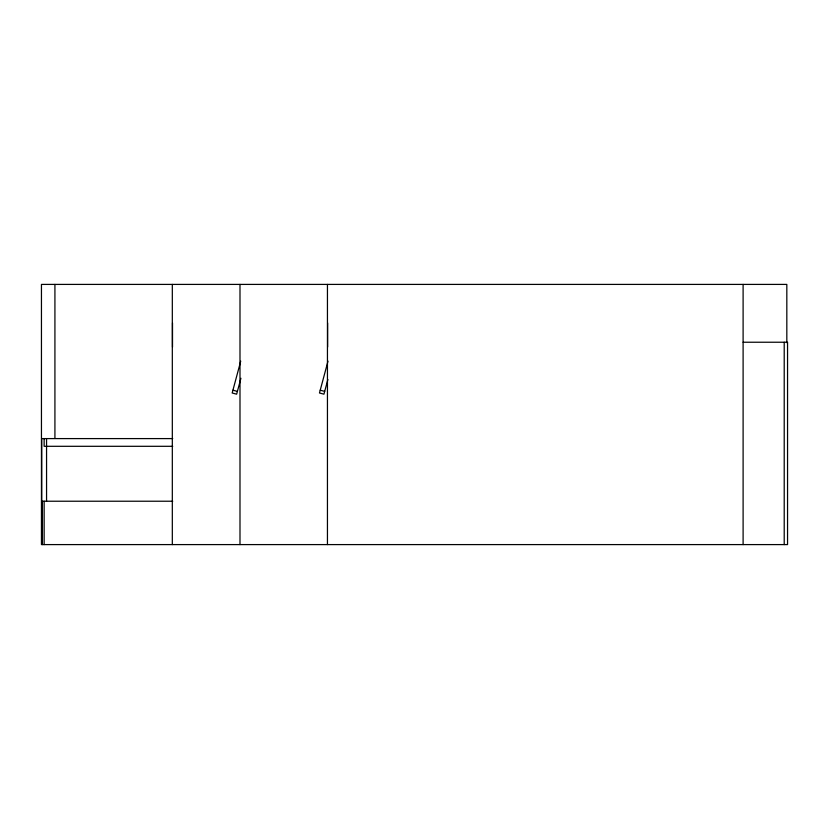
<?xml version="1.0" encoding="UTF-8"?>
<svg xmlns="http://www.w3.org/2000/svg" width="829" height="829" viewBox="0 0 829 829"><rect width="100%" height="100%" fill="white"/><g stroke="black" fill="none" stroke-linecap="round" stroke-linejoin="round"><path stroke-width="1.24" d="M240.721 361.143L232.182 392.987L236.648 394.179L240.918 378.262M328.004 361.143L319.476 392.987L323.942 394.179L327.88 379.485M743.105 342.232L787.55 342.232L787.55 544.591L41.45 544.591L41.45 284.409L786.825 284.409L786.825 342.657M172.733 438.593L41.74 438.593L41.74 501.224L172.733 501.224M172.733 446.303L44.144 446.303L44.144 438.593M320.222 390.19L324.688 391.392M232.928 390.19L237.395 391.392M784.213 342.232L784.213 544.591M743.105 284.409L743.105 544.591M327.631 322.958L327.631 347.05M327.445 284.409L327.445 544.591M239.995 284.409L239.995 544.591M172.505 322.958L172.505 347.05M172.318 284.409L172.318 544.591M54.921 284.409L54.921 438.448M46.559 438.593L46.559 501.224M44.144 501.224L44.144 544.591M42.31 501.224L42.31 544.591"/></g></svg>
